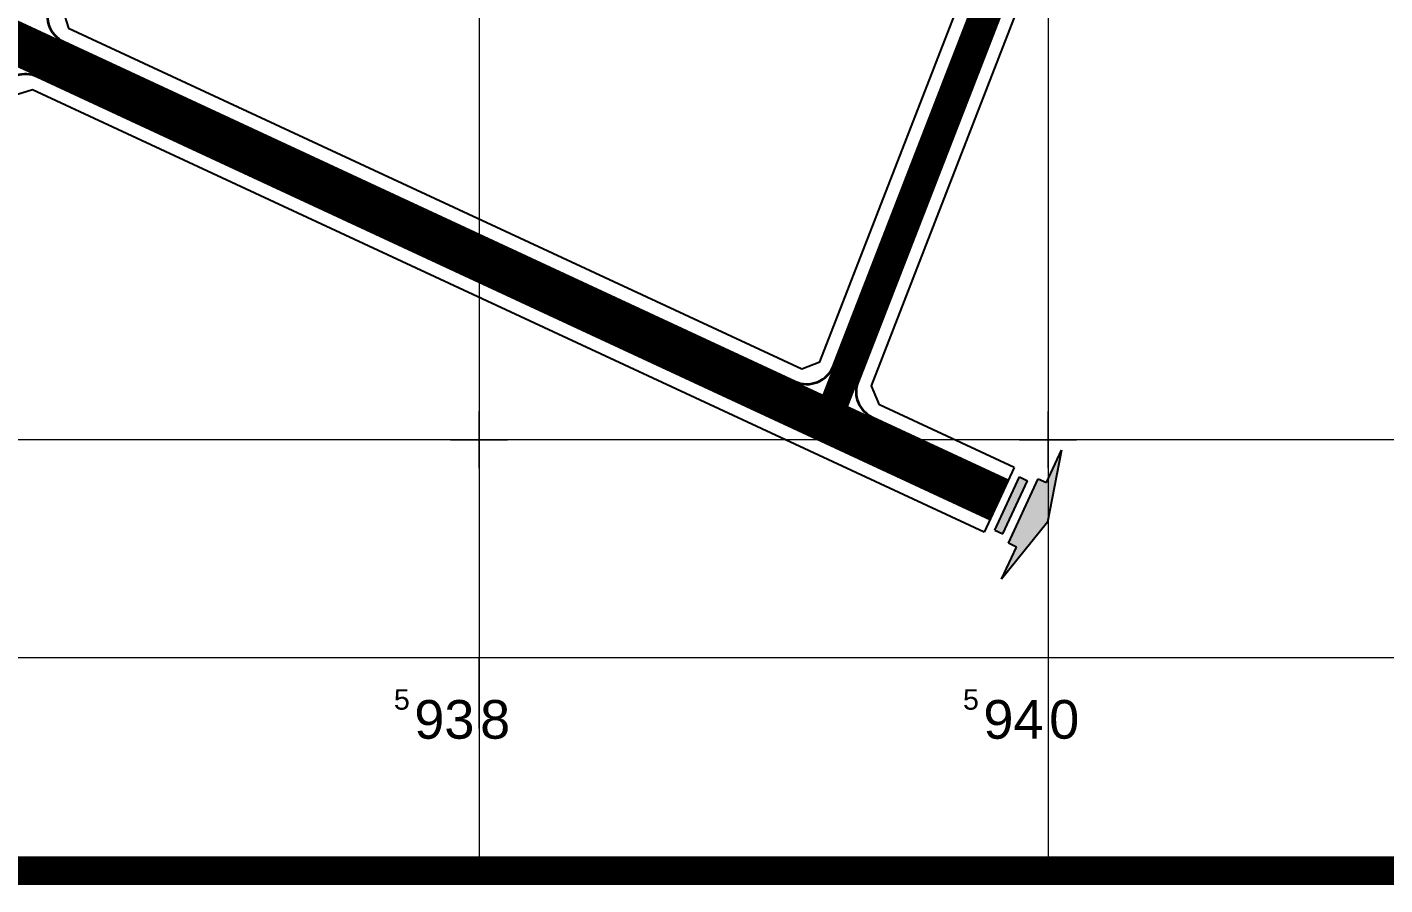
# Model space of a CAD drawing. Header units: millimetres. Extents: x 546597 to 607848, y 1180644 to 1193180.
# Drawn here: x 593641.2 to 594118.4, y 1180643.5 to 1180945.2 of the extents above; entities that cross this region are included whole.
import ezdxf
from ezdxf.enums import TextEntityAlignment as Align

# ---------------------------------------------------------------- set-up
doc = ezdxf.new("R2010")
doc.units = ezdxf.units.MM
doc.header["$MEASUREMENT"] = 0
doc.linetypes.add('ACAD_ISO02W100', pattern=[15, 12, -3])
doc.linetypes.add('DASHDOT', pattern=[1, 0.5, -0.25, 0, -0.25])
doc.layers.get('0').update_dxf_attribs({"linetype": 'CONTINUOUS', "lineweight": 20})
for name, color, linetype, lineweight in [('A-DUONG', 1, 'CONTINUOUS', 35), ('A-LE', 4, 'CONTINUOUS', 25), ('A-TIM', 6, 'DASHDOT', 13), ('duong MOI - 20m', 251, 'ACAD_ISO02W100', 5), ('KHUNG', 2, 'CONTINUOUS', 120), ('toa do', 2, 'CONTINUOUS', 13)]:
    doc.layers.add(name, color=color, linetype=linetype, lineweight=lineweight)
doc.layers.add('duong MOI', color=251, linetype='ACAD_ISO02W100')
doc.styles.add('txt', font='VNARIAL.TTF', dxfattribs={"height": 0.2})

# ---------------------------------------------------------------- blocks, each defined once
blk = doc.blocks.new('MUITEN')
at = {"linetype": 'Continuous'}
h = blk.add_hatch(color=256, dxfattribs=at)
h.paths.add_polyline_path([(9.31, 0), (9.31, 2.82), (-9.31, 2.82), (-9.31, 0)])
h.paths.add_polyline_path([(11.27, 5.64), (11.27, 8.46), (22.55, 8.46), (0, 14.09), (-22.55, 8.46), (-11.27, 8.46), (-11.27, 5.64)])
for p, q in [((-22.55, 8.46), (0, 14.09)), ((-22.55, 8.46), (0, 14.09)), ((0, 14.09), (22.55, 8.46)), ((-11.27, 8.46), (-22.55, 8.46)), ((-11.27, 5.64), (-11.27, 8.46)), ((11.27, 5.64), (-11.27, 5.64)), ((11.27, 8.46), (11.27, 5.64)), ((22.55, 8.46), (11.27, 8.46)), ((9.31, 2.82), (-9.31, 2.82)), ((-9.31, 0), (-9.31, 2.82)), ((9.31, 0), (9.31, 2.82)), ((-11.27, -2.82), (11.27, -2.82))]:
    blk.add_line(p, q)
blk.add_lwpolyline([(9.31, 0), (-9.31, 0)])
blk = doc.blocks.new('CROSS')
for p, q in [((0, -5), (0, 5)), ((-5, 0), (5, 0))]:
    blk.add_line(p, q)

msp = doc.modelspace()

# ---------------------------------------------------------------- linework, layer by layer
at = {"layer": 'A-DUONG'}
msp.add_lwpolyline([(593654.08, 1180940.02), (593911.06, 1180820.55, 0.433439), (593924.6, 1180826), (594105.64, 1181292.8, 0.426508), (594099.54, 1181305.88), (594043.39, 1181325), (593926.56, 1181368.08), (593861.91, 1181392.42, 0.410174), (593849.07, 1181386.71), (593739.65, 1181107.8), (593649.67, 1180954.14, 0.442197)], format="xyb", close=True, dxfattribs=at)
for points in [[(594417.62, 1181043.76), (594474.66, 1181143.27, 0.427074), (594470.58, 1181157.13), (594443.07, 1181171.34), (594434.3, 1181175.37), (594396.17, 1181190.87), (594335.36, 1181215.71), (594204.88, 1181268.03), (594157.05, 1181286.3), (594127.97, 1181296.2, 0.402025), (594115.42, 1181290.35), (593933.21, 1180820.56, 0.395246), (593938.32, 1180807.88), (593985.97, 1180785.73)], [(593573.77, 1180810.24), (593606.52, 1180880.45), (593631.91, 1180923.8, -0.386773), (593644.75, 1180927.81), (593979.64, 1180772.12)]]:
    msp.add_lwpolyline(points, format="xyb", dxfattribs=at)
at = {"layer": 'A-LE', "flags": 128}
msp.add_lwpolyline([(593742.53, 1181102.81), (593653.73, 1180951.18), (593655.74, 1180944.76), (593913.47, 1180824.94), (593919.81, 1180827.5), (593990.27, 1181009.15), (593987.4, 1181015.57), (593749.73, 1181105.36)], close=True, dxfattribs=at)
for points in [[(593988.07, 1180790.26), (593940.72, 1180812.28), (593937.99, 1180819.05), (594008.98, 1181002.08), (594015.46, 1181004.97), (594058.68, 1180988.64)], [(593977.54, 1180767.59), (593643.05, 1180923.09), (593635.99, 1180920.88), (593610.96, 1180878.13), (593578.3, 1180808.13)]]:
    msp.add_lwpolyline(points, dxfattribs=at)
at = {"layer": 'A-TIM', "ltscale": 20, "flags": 128}
for points in [[(593921.57, 1180804.37), (594115.76, 1181305.05), (594120.38, 1181313.85), (594461.81, 1181814.92)], [(592391.52, 1181514.11), (592465.52, 1181465.82), (592552.04, 1181421.93), (592946.95, 1181260.49), (593982.8, 1180778.92)]]:
    msp.add_lwpolyline(points, dxfattribs=at)
at = {"layer": 'duong MOI', "color": 254, "ltscale": 3, "const_width": 15, "flags": 128}
msp.add_lwpolyline([(592391.52, 1181514.11), (592465.52, 1181465.82), (592552.04, 1181421.93), (592946.95, 1181260.49), (593982.8, 1180778.92)], dxfattribs=at)
at = {"layer": 'duong MOI - 20m', "ltscale": 2, "const_width": 10, "flags": 128}
msp.add_lwpolyline([(593921.57, 1180804.37), (594115.76, 1181305.05), (594120.38, 1181313.85), (594461.81, 1181814.92)], dxfattribs=at)
at = {"layer": 'KHUNG', "const_width": 10}
msp.add_lwpolyline([(591642.61, 1188405.4), (595692.61, 1188405.4), (595692.61, 1180648.5), (591642.61, 1180648.5)], close=True, dxfattribs=at)
at = {"layer": 'toa do', "color": 250}
for p, q in [((593800.01, 1185366.9), (593800.01, 1180648.5)), ((595723.25, 1180800.03), (591642.61, 1180800.03))]:
    msp.add_line(p, q, dxfattribs=at)
at = {"layer": 'toa do', "color": 252}
msp.add_line((594000.01, 1185367.32), (594000.01, 1180648.5), dxfattribs=at)
at = {"layer": 'toa do', "linetype": 'Continuous'}
for p, q in [((593800, 1180723.5), (593800, 1180698.5)), ((594000, 1180723.5), (594000, 1180698.5))]:
    msp.add_line(p, q, dxfattribs=at)
at = {"layer": 'toa do', "color": 7}
msp.add_lwpolyline([(591717.61, 1180723.5), (607767.61, 1180723.5), (607767.61, 1188330.4), (591717.61, 1188330.4)], close=True, dxfattribs=at)

# ---------------------------------------------------------------- block references
at = {"layer": 'A-LE', "xscale": 1.108775125262678, "yscale": 1.108775125262678, "zscale": 1.108775125262678, "rotation": 245.066484668647}
msp.add_blockref('MUITEN', (593985.64, 1180777.61), dxfattribs=at)
at = {"layer": 'toa do', "xscale": 2, "yscale": 2, "zscale": 2}
for p in [(593800.01, 1180800.03), (593800.01, 1180800.03), (594000.01, 1180800.03), (594000.01, 1180800.03)]:
    msp.add_blockref('CROSS', p, dxfattribs=at)

# ---------------------------------------------------------------- texts
at = {"layer": 'toa do', "linetype": 'Continuous', "style": 'txt'}
for s, height, p in [('5', 7.2, (593775.69, 1180712.31)), ('5', 7.2, (593975.69, 1180712.31)), ('93', 13.6, (593798.4, 1180708.5)), ('94', 13.6, (593998.4, 1180708.5))]:
    msp.add_text(s, height=height, dxfattribs=at).set_placement(p, align=Align.TOP_RIGHT)
for s, p in [('8', (593800.4, 1180708.5)), ('0', (594000.4, 1180708.5))]:
    msp.add_text(s, height=13.6, dxfattribs=at).set_placement(p, align=Align.TOP_LEFT)

doc.saveas('drawing.dxf')
